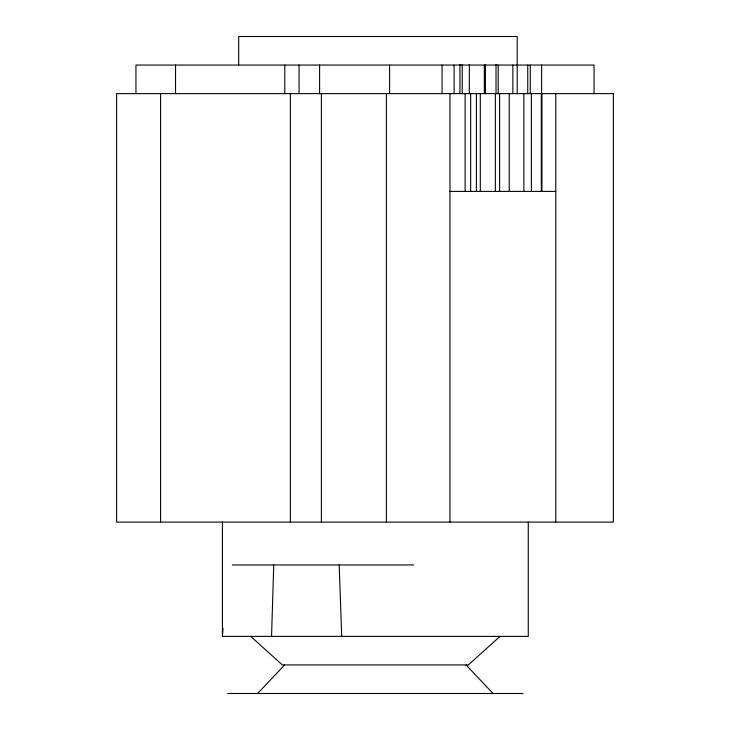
<?xml version="1.0" encoding="UTF-8"?>
<svg xmlns="http://www.w3.org/2000/svg" width="730" height="730" viewBox="0 0 730 730"><rect width="100%" height="100%" fill="white"/><g stroke="black" fill="none" stroke-linecap="round" stroke-linejoin="round"><path stroke-width="1.09" d="M271.551 636.368L273.732 564.956M528.274 522.105L528.274 636.368L222.422 636.368L223.024 628.439M257.617 693.5L284.645 664.939M500.059 636.368L468.295 664.939L282.401 664.939L250.636 636.368M449.954 191.406L555.767 191.406M232.277 564.956L413.673 564.956M227.632 693.5L523.063 693.5M466.05 664.939L493.079 693.5M339.195 564.956L341.695 636.368M594.056 93.632L594.056 65.061L135.944 65.061L135.944 93.632M555.767 93.632L555.767 522.105M541.952 93.632L541.952 191.406M541.614 65.061L541.614 93.632M541.304 93.632L541.304 191.406M531.394 93.632L531.394 191.406M530.29 65.061L530.29 93.632M527.744 65.061L527.744 93.632M523.875 93.632L523.875 191.406M517.196 93.632L517.196 36.5L238.683 36.5L238.683 65.061M512.861 65.061L512.861 93.632M509.211 93.632L509.211 191.406M499.612 93.632L499.612 191.406M498.198 65.061L498.198 93.632M496.017 64.505L496.017 93.632M495.351 93.632L495.351 191.406M485.413 64.505L485.413 93.632M484.337 65.061L484.337 93.632M480.294 93.632L480.294 191.406M476.416 93.632L476.416 191.406M470.667 93.632L470.667 191.406M469.363 64.505L469.29 93.632M465.129 93.632L465.129 191.406M462.218 64.505L462.218 93.632M459.946 64.505L459.946 93.632M454.115 65.061L454.115 93.632M449.954 93.632L449.954 522.105M442.079 65.061L442.079 93.632M389.601 65.061L389.601 93.632M386.398 93.632L386.398 522.105M321.392 93.632L321.392 522.105M319.603 65.061L319.603 93.632M299.054 65.061L299.054 93.632M290.357 93.632L290.357 522.105M284.8 65.061L284.8 93.632M222.422 522.105L222.422 636.368M175.538 65.061L175.538 93.632M160.591 93.632L160.591 522.105M613.383 93.632L116.617 93.632L116.617 522.105L613.383 522.105L613.383 93.632"/></g></svg>
